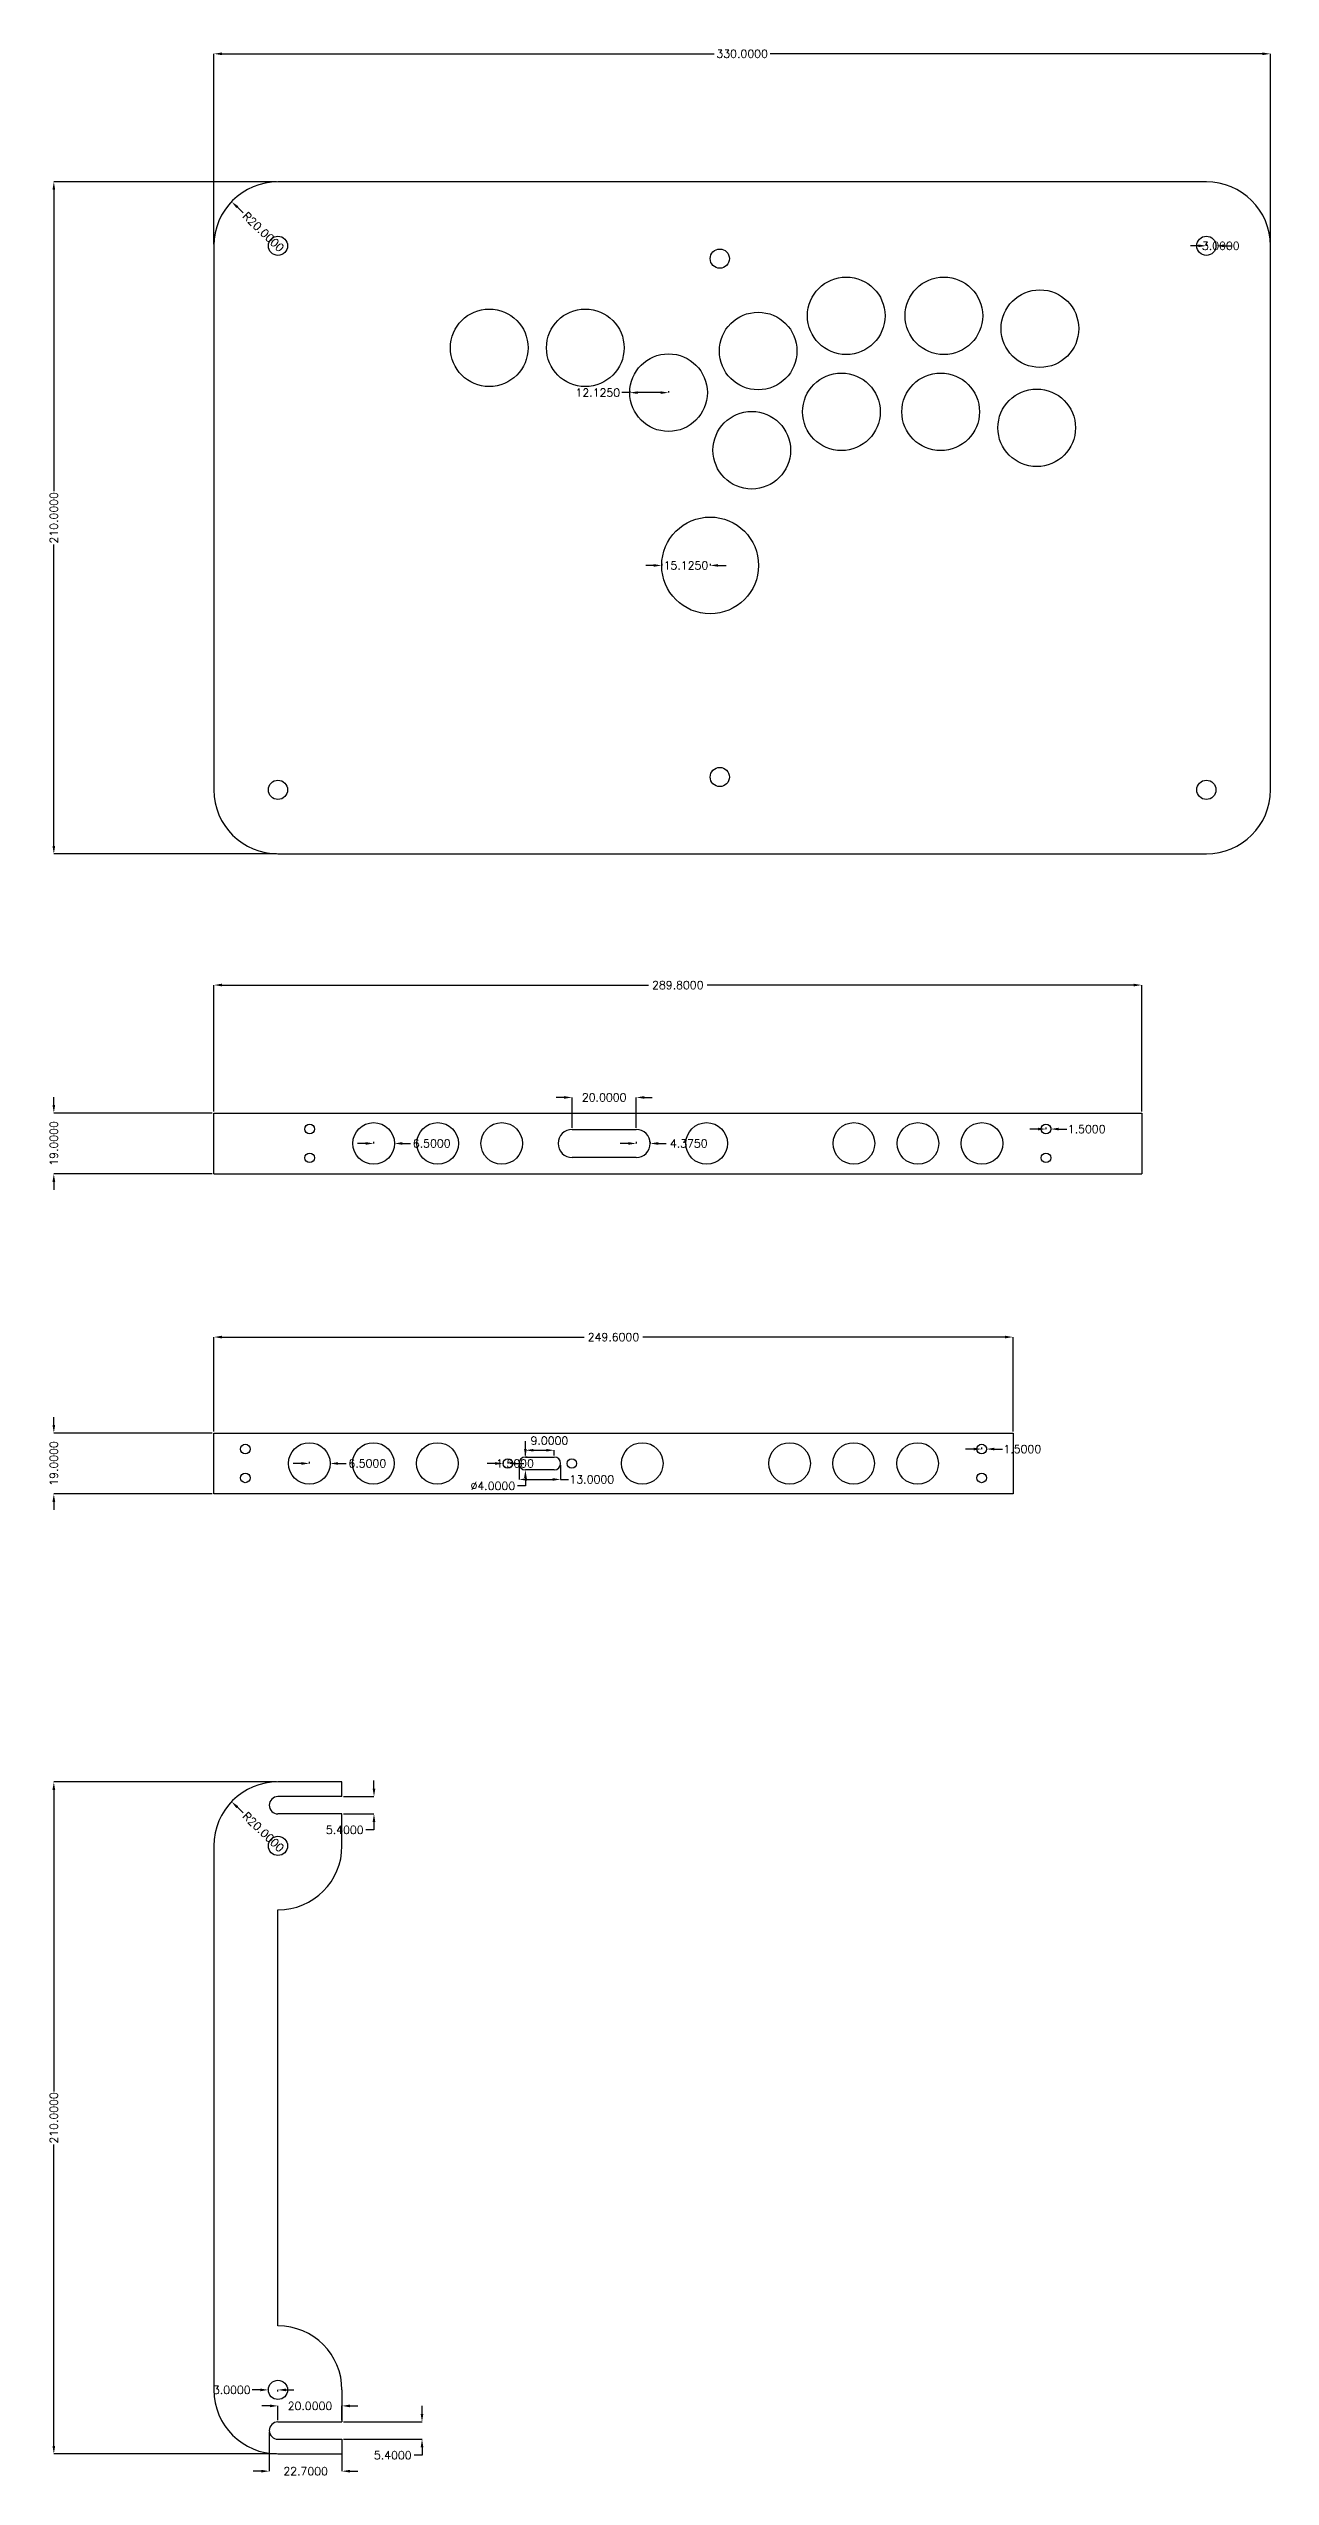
# Model space of a CAD drawing. Header units: millimetres. Extents: x -52 to 330, y -700 to 752.
# Drawn here: x -52 to 330, y -7 to 752 of the extents above; entities that cross this region are included whole.
import ezdxf

# ---------------------------------------------------------------- set-up
doc = ezdxf.new("R2010")
doc.units = ezdxf.units.MM
doc.layers.add('DIMENSION', color=3, linetype='Continuous', lineweight=25)
doc.styles.get("Standard").update_dxf_attribs({"font": 'txt.shx'})
doc.dimstyles.get("Standard").update_dxf_attribs({"dimscale": 100, "dimtxt": 2.5, "dimasz": 2.5, "dimexe": 0, "dimexo": 0.5, "dimgap": 1, "dimtad": 0, "dimtoh": 1, "dimdec": 4, "dimzin": 0, "dimdsep": 46, "dimtxsty": 'Standard', "dimcen": 2.5, "dimadec": 0, "dimazin": 0, "dimtfac": 1, "dimtdec": 4, "dimtofl": 0, "dimtmove": 0, "dimatfit": 3, "dimfxl": 1, "dimtolj": 1, "dimtzin": 0, "dimarcsym": 0})

# ---------------------------------------------------------------- blocks, each defined once
blk = doc.blocks.new('*D137')
at = {"layer": 'Defpoints', "color": 0}
for p in [(0, 419), (-50, 400), (0, 400)]:
    blk.add_point(p, dxfattribs=at)
at = {"layer": 'DIMENSION', "color": 0, "lineweight": -2}
for p, q in [((-50, 421.5), (-50, 424)), ((-0.5, 419), (-50, 419)), ((-0.5, 400), (-50, 400)), ((-50, 397.5), (-50, 395))]:
    blk.add_line(p, q, dxfattribs=at)
at = {"layer": 'DIMENSION', "color": 0}
for points in [[(-50.42, 421.5), (-49.58, 421.5), (-50, 419)], [(-49.58, 397.5), (-50.42, 397.5), (-50, 400)]]:
    blk.add_solid(points, dxfattribs=at)
at = {"layer": 'DIMENSION', "color": 0, "insert": (-50, 409.5), "char_height": 2.5, "attachment_point": 5, "rotation": 90}
blk.add_mtext('\\A1;19.0000', dxfattribs=at)
blk = doc.blocks.new('*D144')
at = {"layer": 'Defpoints', "color": 0}
for p in [(249.6, 349), (0, 319), (249.6, 319)]:
    blk.add_point(p, dxfattribs=at)
at = {"layer": 'DIMENSION', "color": 0, "lineweight": -2}
for p, q in [((0, 319.5), (0, 349)), ((2.5, 349), (115.67, 349)), ((247.1, 349), (133.93, 349)), ((249.6, 319.5), (249.6, 349))]:
    blk.add_line(p, q, dxfattribs=at)
at = {"layer": 'DIMENSION', "color": 0}
for points in [[(2.5, 349.42), (2.5, 348.58), (0, 349)], [(247.1, 348.58), (247.1, 349.42), (249.6, 349)]]:
    blk.add_solid(points, dxfattribs=at)
at = {"layer": 'DIMENSION', "color": 0, "insert": (124.8, 349), "char_height": 2.5, "attachment_point": 5}
blk.add_mtext('\\A1;249.6000', dxfattribs=at)
blk = doc.blocks.new('*D147')
at = {"layer": 'Defpoints', "color": 0}
for p in [(0, 319), (-50, 300), (0, 300)]:
    blk.add_point(p, dxfattribs=at)
at = {"layer": 'DIMENSION', "color": 0, "lineweight": -2}
for p, q in [((-50, 321.5), (-50, 324)), ((-0.5, 319), (-50, 319)), ((-0.5, 300), (-50, 300)), ((-50, 297.5), (-50, 295))]:
    blk.add_line(p, q, dxfattribs=at)
at = {"layer": 'DIMENSION', "color": 0}
for points in [[(-50.42, 321.5), (-49.58, 321.5), (-50, 319)], [(-49.58, 297.5), (-50.42, 297.5), (-50, 300)]]:
    blk.add_solid(points, dxfattribs=at)
at = {"layer": 'DIMENSION', "color": 0, "insert": (-50, 309.5), "char_height": 2.5, "attachment_point": 5, "rotation": 90}
blk.add_mtext('\\A1;19.0000', dxfattribs=at)
blk = doc.blocks.new('*D193')
at = {"layer": 'Defpoints', "color": 0}
for p in [(239.8, 314), (241.3, 314), (241.3, 314)]:
    blk.add_point(p, dxfattribs=at)
at = {"layer": 'DIMENSION', "color": 0, "lineweight": -2}
for p, q in [((237.3, 314), (234.8, 314)), ((239.8, 314.5), (239.8, 314)), ((241.3, 314.5), (241.3, 314)), ((243.8, 314), (246.3, 314))]:
    blk.add_line(p, q, dxfattribs=at)
at = {"layer": 'DIMENSION', "color": 0}
for points in [[(237.3, 313.58), (237.3, 314.42), (239.8, 314)], [(243.8, 314.42), (243.8, 313.58), (241.3, 314)]]:
    blk.add_solid(points, dxfattribs=at)
at = {"layer": 'DIMENSION', "color": 0, "insert": (252.51, 314), "char_height": 2.5, "attachment_point": 5}
blk.add_mtext('\\A1;1.5000', dxfattribs=at)
blk = doc.blocks.new('*D196')
at = {"layer": 'Defpoints', "color": 0}
for p in [(259.9, 414), (261.4, 414), (261.4, 414)]:
    blk.add_point(p, dxfattribs=at)
at = {"layer": 'DIMENSION', "color": 0, "lineweight": -2}
for p, q in [((257.4, 414), (254.9, 414)), ((259.9, 414.5), (259.9, 414)), ((261.4, 414.5), (261.4, 414)), ((263.9, 414), (266.4, 414))]:
    blk.add_line(p, q, dxfattribs=at)
at = {"layer": 'DIMENSION', "color": 0}
for points in [[(257.4, 413.58), (257.4, 414.42), (259.9, 414)], [(263.9, 414.42), (263.9, 413.58), (261.4, 414)]]:
    blk.add_solid(points, dxfattribs=at)
at = {"layer": 'DIMENSION', "color": 0, "insert": (272.61, 414), "char_height": 2.5, "attachment_point": 5}
blk.add_mtext('\\A1;1.5000', dxfattribs=at)
blk = doc.blocks.new('*D211')
at = {"layer": 'Defpoints', "color": 0}
for p in [(29.8, 309.5), (36.3, 309.5), (36.3, 309.5)]:
    blk.add_point(p, dxfattribs=at)
at = {"layer": 'DIMENSION', "color": 0, "lineweight": -2}
for p, q in [((27.3, 309.5), (24.8, 309.5)), ((29.8, 310), (29.8, 309.5)), ((36.3, 310), (36.3, 309.5)), ((38.8, 309.5), (41.3, 309.5))]:
    blk.add_line(p, q, dxfattribs=at)
at = {"layer": 'DIMENSION', "color": 0}
for points in [[(27.3, 309.08), (27.3, 309.92), (29.8, 309.5)], [(38.8, 309.92), (38.8, 309.08), (36.3, 309.5)]]:
    blk.add_solid(points, dxfattribs=at)
at = {"layer": 'DIMENSION', "color": 0, "insert": (47.92, 309.5), "char_height": 2.5, "attachment_point": 5}
blk.add_mtext('\\A1;6.5000', dxfattribs=at)
blk = doc.blocks.new('*D214')
at = {"layer": 'Defpoints', "color": 0}
for p in [(49.9, 409.5), (56.4, 409.5), (56.4, 409.5)]:
    blk.add_point(p, dxfattribs=at)
at = {"layer": 'DIMENSION', "color": 0, "lineweight": -2}
for p, q in [((49.9, 410), (49.9, 409.5)), ((56.4, 410), (56.4, 409.5)), ((47.4, 409.5), (44.9, 409.5)), ((58.9, 409.5), (61.4, 409.5))]:
    blk.add_line(p, q, dxfattribs=at)
at = {"layer": 'DIMENSION', "color": 0}
for points in [[(47.4, 409.08), (47.4, 409.92), (49.9, 409.5)], [(58.9, 409.92), (58.9, 409.08), (56.4, 409.5)]]:
    blk.add_solid(points, dxfattribs=at)
at = {"layer": 'DIMENSION', "color": 0, "insert": (68.03, 409.5), "char_height": 2.5, "attachment_point": 5}
blk.add_mtext('\\A1;6.5000', dxfattribs=at)
blk = doc.blocks.new('*D267')
at = {"layer": 'Defpoints', "color": 0}
for p in [(131.9, 409.5), (136.28, 409.5), (136.28, 409.5)]:
    blk.add_point(p, dxfattribs=at)
at = {"layer": 'DIMENSION', "color": 0, "lineweight": -2}
for p, q in [((131.9, 410), (131.9, 409.5)), ((136.28, 410), (136.28, 409.5)), ((129.4, 409.5), (126.9, 409.5)), ((138.78, 409.5), (141.28, 409.5))]:
    blk.add_line(p, q, dxfattribs=at)
at = {"layer": 'DIMENSION', "color": 0}
for points in [[(129.4, 409.08), (129.4, 409.92), (131.9, 409.5)], [(138.78, 409.92), (138.78, 409.08), (136.28, 409.5)]]:
    blk.add_solid(points, dxfattribs=at)
at = {"layer": 'DIMENSION', "color": 0, "insert": (148.32, 409.5), "char_height": 2.5, "attachment_point": 5}
blk.add_mtext('\\A1;4.3750', dxfattribs=at)
blk = doc.blocks.new('*D270')
at = {"layer": 'Defpoints', "color": 0}
for p in [(131.9, 423.88), (111.9, 413.88), (131.9, 413.88)]:
    blk.add_point(p, dxfattribs=at)
at = {"layer": 'DIMENSION', "color": 0, "lineweight": -2}
for p, q in [((109.4, 423.88), (106.9, 423.88)), ((111.9, 414.38), (111.9, 423.88)), ((131.9, 414.38), (131.9, 423.88)), ((134.4, 423.88), (136.9, 423.88))]:
    blk.add_line(p, q, dxfattribs=at)
at = {"layer": 'DIMENSION', "color": 0}
for points in [[(109.4, 423.46), (109.4, 424.29), (111.9, 423.88)], [(134.4, 424.29), (134.4, 423.46), (131.9, 423.88)]]:
    blk.add_solid(points, dxfattribs=at)
at = {"layer": 'DIMENSION', "color": 0, "insert": (121.9, 423.88), "char_height": 2.5, "attachment_point": 5}
blk.add_mtext('\\A1;20.0000', dxfattribs=at)
blk = doc.blocks.new('*D277')
at = {"layer": 'Defpoints', "color": 0}
for p in [(289.8, 459), (0, 419), (289.8, 419)]:
    blk.add_point(p, dxfattribs=at)
at = {"layer": 'DIMENSION', "color": 0, "lineweight": -2}
for p, q in [((0, 419.5), (0, 459)), ((2.5, 459), (135.78, 459)), ((287.3, 459), (154.03, 459)), ((289.8, 419.5), (289.8, 459))]:
    blk.add_line(p, q, dxfattribs=at)
at = {"layer": 'DIMENSION', "color": 0}
for points in [[(2.5, 459.42), (2.5, 458.58), (0, 459)], [(287.3, 458.58), (287.3, 459.42), (289.8, 459)]]:
    blk.add_solid(points, dxfattribs=at)
at = {"layer": 'DIMENSION', "color": 0, "insert": (144.9, 459), "char_height": 2.5, "attachment_point": 5}
blk.add_mtext('\\A1;289.8000', dxfattribs=at)
blk = doc.blocks.new('*D317')
at = {"layer": 'Defpoints', "color": 0}
for p in [(20, 210), (-50, 0), (20, 0)]:
    blk.add_point(p, dxfattribs=at)
at = {"layer": 'DIMENSION', "color": 0, "lineweight": -2}
for p, q in [((19.5, 210), (-50, 210)), ((-50, 207.5), (-50, 113.29)), ((-50, 2.5), (-50, 96.71)), ((19.5, 0), (-50, 0))]:
    blk.add_line(p, q, dxfattribs=at)
at = {"layer": 'DIMENSION', "color": 0}
for points in [[(-49.58, 207.5), (-50.42, 207.5), (-50, 210)], [(-50.42, 2.5), (-49.58, 2.5), (-50, 0)]]:
    blk.add_solid(points, dxfattribs=at)
at = {"layer": 'DIMENSION', "color": 0, "insert": (-50, 105), "char_height": 2.5, "attachment_point": 5, "rotation": 90}
blk.add_mtext('\\A1;210.0000', dxfattribs=at)
blk = doc.blocks.new('*D318')
at = {"layer": 'Defpoints', "color": 0}
for p in [(5.52, 203.8), (20, 190)]:
    blk.add_point(p, dxfattribs=at)
at = {"layer": 'DIMENSION', "color": 0, "lineweight": -2}
blk.add_line((7.33, 202.07), (9.14, 200.35), dxfattribs=at)
at = {"layer": 'DIMENSION', "color": 0}
blk.add_solid([(7.62, 202.38), (7.04, 201.77), (5.52, 203.8)], dxfattribs=at)
at = {"layer": 'DIMENSION', "color": 0, "insert": (15.45, 194.34), "char_height": 2.5, "attachment_point": 5, "rotation": 316.37583}
blk.add_mtext('\\A1;R20.0000', dxfattribs=at)
blk = doc.blocks.new('_NONE')
blk = doc.blocks.new('*D324')
at = {"layer": 'Defpoints', "color": 0}
for p in [(17, 20), (17, 20), (20, 20)]:
    blk.add_point(p, dxfattribs=at)
at = {"layer": 'DIMENSION', "color": 0, "lineweight": -2}
for p, q in [((14.5, 20), (12, 20)), ((17, 19.5), (17, 20)), ((20, 19.5), (20, 20)), ((22.5, 20), (25, 20))]:
    blk.add_line(p, q, dxfattribs=at)
at = {"layer": 'DIMENSION', "color": 0}
for points in [[(14.5, 19.58), (14.5, 20.42), (17, 20)], [(22.5, 20.42), (22.5, 19.58), (20, 20)]]:
    blk.add_solid(points, dxfattribs=at)
at = {"layer": 'DIMENSION', "color": 0, "insert": (5.58, 20), "char_height": 2.5, "attachment_point": 5}
blk.add_mtext('\\A1;3.0000', dxfattribs=at)
blk = doc.blocks.new('*D379')
at = {"layer": 'Defpoints', "color": 0}
for p in [(97.3, 311.5), (106.3, 313.63), (106.3, 311.5)]:
    blk.add_point(p, dxfattribs=at)
at = {"layer": 'DIMENSION', "color": 0, "lineweight": -2}
for p, q in [((97.3, 312), (97.3, 313.63)), ((99.8, 313.63), (103.8, 313.63)), ((106.3, 312), (106.3, 313.63))]:
    blk.add_line(p, q, dxfattribs=at)
at = {"layer": 'DIMENSION', "color": 0}
for points in [[(99.8, 314.05), (99.8, 313.21), (97.3, 313.63)], [(103.8, 313.21), (103.8, 314.05), (106.3, 313.63)]]:
    blk.add_solid(points, dxfattribs=at)
at = {"layer": 'DIMENSION', "color": 0, "insert": (104.8, 316.63), "char_height": 2.5, "attachment_point": 5}
blk.add_mtext('\\A1;9.0000', dxfattribs=at)
blk = doc.blocks.new('*D382')
at = {"layer": 'Defpoints', "color": 0}
for p in [(95.3, 309.5), (108.3, 309.5), (108.3, 304.5)]:
    blk.add_point(p, dxfattribs=at)
at = {"layer": 'DIMENSION', "color": 0, "lineweight": -2}
for p, q in [((95.3, 309), (95.3, 304.5)), ((97.8, 304.5), (105.8, 304.5)), ((108.3, 309), (108.3, 304.5)), ((108.3, 304.5), (110.8, 304.5))]:
    blk.add_line(p, q, dxfattribs=at)
at = {"layer": 'DIMENSION', "color": 0}
for points in [[(97.8, 304.92), (97.8, 304.08), (95.3, 304.5)], [(105.8, 304.08), (105.8, 304.92), (108.3, 304.5)]]:
    blk.add_solid(points, dxfattribs=at)
at = {"layer": 'DIMENSION', "color": 0, "insert": (118.05, 304.5), "char_height": 2.5, "attachment_point": 5}
blk.add_mtext('\\A1;13.0000', dxfattribs=at)
blk = doc.blocks.new('*D403')
at = {"layer": 'Defpoints', "color": 0}
for p in [(97.3, 311.5), (97.3, 307.5), (97.3, 307.5)]:
    blk.add_point(p, dxfattribs=at)
at = {"layer": 'DIMENSION', "color": 0, "lineweight": -2}
for p, q in [((97.3, 314), (97.3, 316.5)), ((97.8, 311.5), (97.3, 311.5)), ((97.8, 307.5), (97.3, 307.5)), ((97.3, 305), (97.3, 302.5)), ((97.3, 302.5), (94.8, 302.5))]:
    blk.add_line(p, q, dxfattribs=at)
at = {"layer": 'DIMENSION', "color": 0}
for points in [[(96.88, 314), (97.72, 314), (97.3, 311.5)], [(97.72, 305), (96.88, 305), (97.3, 307.5)]]:
    blk.add_solid(points, dxfattribs=at)
at = {"layer": 'DIMENSION', "color": 0, "insert": (87.13, 302.5), "char_height": 2.5, "attachment_point": 5}
blk.add_mtext('\\A1;{\\Q0;%%C}4.0000', dxfattribs=at)
blk = doc.blocks.new('*D406')
at = {"layer": 'Defpoints', "color": 0}
for p in [(90.3, 309.5), (90.3, 309.5), (91.8, 309.5)]:
    blk.add_point(p, dxfattribs=at)
at = {"layer": 'DIMENSION', "color": 0, "lineweight": -2}
for p, q in [((87.8, 309.5), (85.3, 309.5)), ((90.3, 310), (90.3, 309.5)), ((91.8, 310), (91.8, 309.5)), ((94.3, 309.5), (96.8, 309.5))]:
    blk.add_line(p, q, dxfattribs=at)
at = {"layer": 'DIMENSION', "color": 0}
for points in [[(87.8, 309.08), (87.8, 309.92), (90.3, 309.5)], [(94.3, 309.92), (94.3, 309.08), (91.8, 309.5)]]:
    blk.add_solid(points, dxfattribs=at)
at = {"layer": 'DIMENSION', "color": 0, "insert": (94.05, 309.5), "char_height": 2.5, "attachment_point": 5}
blk.add_mtext('\\A1;1.5000', dxfattribs=at)
blk = doc.blocks.new('*D409')
at = {"layer": 'Defpoints', "color": 0}
for p in [(40, 205.4), (40, 200), (50, 200)]:
    blk.add_point(p, dxfattribs=at)
at = {"layer": 'DIMENSION', "color": 0, "lineweight": -2}
for p, q in [((40.5, 205.4), (50, 205.4)), ((50, 207.9), (50, 210.4)), ((40.5, 200), (50, 200)), ((50, 197.5), (50, 195)), ((50, 195), (47.5, 195))]:
    blk.add_line(p, q, dxfattribs=at)
at = {"layer": 'DIMENSION', "color": 0}
for points in [[(49.58, 207.9), (50.42, 207.9), (50, 205.4)], [(50.42, 197.5), (49.58, 197.5), (50, 200)]]:
    blk.add_solid(points, dxfattribs=at)
at = {"layer": 'DIMENSION', "color": 0, "insert": (40.87, 195), "char_height": 2.5, "attachment_point": 5}
blk.add_mtext('\\A1;5.4000', dxfattribs=at)
blk = doc.blocks.new('*D414')
at = {"layer": 'Defpoints', "color": 0}
for p in [(40, 10), (40, 4.6), (65, 4.6)]:
    blk.add_point(p, dxfattribs=at)
at = {"layer": 'DIMENSION', "color": 0, "lineweight": -2}
for p, q in [((40.5, 10), (65, 10)), ((65, 12.5), (65, 15)), ((40.5, 4.6), (65, 4.6)), ((65, 2.1), (65, -0.4)), ((65, -0.4), (62.5, -0.4))]:
    blk.add_line(p, q, dxfattribs=at)
at = {"layer": 'DIMENSION', "color": 0}
for points in [[(64.58, 12.5), (65.42, 12.5), (65, 10)], [(65.42, 2.1), (64.58, 2.1), (65, 4.6)]]:
    blk.add_solid(points, dxfattribs=at)
at = {"layer": 'DIMENSION', "color": 0, "insert": (55.87, -0.4), "char_height": 2.5, "attachment_point": 5}
blk.add_mtext('\\A1;5.4000', dxfattribs=at)
blk = doc.blocks.new('*D417')
at = {"layer": 'Defpoints', "color": 0}
for p in [(17.3, 7.3), (40, 4.6), (40, -5.4)]:
    blk.add_point(p, dxfattribs=at)
at = {"layer": 'DIMENSION', "color": 0, "lineweight": -2}
for p, q in [((17.3, 6.8), (17.3, -5.4)), ((40, 4.1), (40, -5.4)), ((14.8, -5.4), (12.3, -5.4)), ((42.5, -5.4), (45, -5.4))]:
    blk.add_line(p, q, dxfattribs=at)
at = {"layer": 'DIMENSION', "color": 0}
for points in [[(14.8, -5.82), (14.8, -4.98), (17.3, -5.4)], [(42.5, -4.98), (42.5, -5.82), (40, -5.4)]]:
    blk.add_solid(points, dxfattribs=at)
at = {"layer": 'DIMENSION', "color": 0, "insert": (28.65, -5.4), "char_height": 2.5, "attachment_point": 5}
blk.add_mtext('\\A1;22.7000', dxfattribs=at)
blk = doc.blocks.new('*D421')
at = {"layer": 'Defpoints', "color": 0}
for p in [(20, 10), (40, 15), (40, 10)]:
    blk.add_point(p, dxfattribs=at)
at = {"layer": 'DIMENSION', "color": 0, "lineweight": -2}
for p, q in [((17.5, 15), (15, 15)), ((20, 10.5), (20, 15)), ((40, 10.5), (40, 15)), ((42.5, 15), (45, 15))]:
    blk.add_line(p, q, dxfattribs=at)
at = {"layer": 'DIMENSION', "color": 0}
for points in [[(17.5, 14.58), (17.5, 15.42), (20, 15)], [(42.5, 15.42), (42.5, 14.58), (40, 15)]]:
    blk.add_solid(points, dxfattribs=at)
at = {"layer": 'DIMENSION', "color": 0, "insert": (30, 15), "char_height": 2.5, "attachment_point": 5}
blk.add_mtext('\\A1;20.0000', dxfattribs=at)
blk = doc.blocks.new('*D422')
at = {"layer": 'Defpoints', "color": 0}
for p in [(20, 710), (-50, 500), (20, 500)]:
    blk.add_point(p, dxfattribs=at)
at = {"layer": 'DIMENSION', "color": 0, "lineweight": -2}
for p, q in [((19.5, 710), (-50, 710)), ((-50, 707.5), (-50, 613.29)), ((-50, 502.5), (-50, 596.71)), ((19.5, 500), (-50, 500))]:
    blk.add_line(p, q, dxfattribs=at)
at = {"layer": 'DIMENSION', "color": 0}
for points in [[(-49.58, 707.5), (-50.42, 707.5), (-50, 710)], [(-50.42, 502.5), (-49.58, 502.5), (-50, 500)]]:
    blk.add_solid(points, dxfattribs=at)
at = {"layer": 'DIMENSION', "color": 0, "insert": (-50, 605), "char_height": 2.5, "attachment_point": 5, "rotation": 90}
blk.add_mtext('\\A1;210.0000', dxfattribs=at)
blk = doc.blocks.new('*D423')
at = {"layer": 'Defpoints', "color": 0}
for p in [(330, 750), (0, 690), (330, 690)]:
    blk.add_point(p, dxfattribs=at)
at = {"layer": 'DIMENSION', "color": 0, "lineweight": -2}
for p, q in [((0, 690.5), (0, 750)), ((2.5, 750), (156.29, 750)), ((327.5, 750), (173.71, 750)), ((330, 690.5), (330, 750))]:
    blk.add_line(p, q, dxfattribs=at)
at = {"layer": 'DIMENSION', "color": 0}
for points in [[(2.5, 750.42), (2.5, 749.58), (0, 750)], [(327.5, 749.58), (327.5, 750.42), (330, 750)]]:
    blk.add_solid(points, dxfattribs=at)
at = {"layer": 'DIMENSION', "color": 0, "insert": (165, 750), "char_height": 2.5, "attachment_point": 5}
blk.add_mtext('\\A1;330.0000', dxfattribs=at)
blk = doc.blocks.new('*D424')
at = {"layer": 'Defpoints', "color": 0}
for p in [(5.52, 703.8), (20, 690)]:
    blk.add_point(p, dxfattribs=at)
at = {"layer": 'DIMENSION', "color": 0, "lineweight": -2}
blk.add_line((7.33, 702.07), (9.14, 700.35), dxfattribs=at)
at = {"layer": 'DIMENSION', "color": 0}
blk.add_solid([(7.62, 702.38), (7.04, 701.77), (5.52, 703.8)], dxfattribs=at)
at = {"layer": 'DIMENSION', "color": 0, "insert": (15.45, 694.34), "char_height": 2.5, "attachment_point": 5, "rotation": 316.37583}
blk.add_mtext('\\A1;R20.0000', dxfattribs=at)
blk = doc.blocks.new('*D425')
at = {"layer": 'Defpoints', "color": 0}
for p in [(310, 690), (313, 690), (313, 690)]:
    blk.add_point(p, dxfattribs=at)
at = {"layer": 'DIMENSION', "color": 0, "lineweight": -2}
for p, q in [((310, 690.5), (310, 690)), ((313, 690.5), (313, 690)), ((307.5, 690), (305, 690)), ((315.5, 690), (318, 690))]:
    blk.add_line(p, q, dxfattribs=at)
at = {"layer": 'DIMENSION', "color": 0}
for points in [[(307.5, 689.58), (307.5, 690.42), (310, 690)], [(315.5, 690.42), (315.5, 689.58), (313, 690)]]:
    blk.add_solid(points, dxfattribs=at)
at = {"layer": 'DIMENSION', "color": 0, "insert": (314.5, 690), "char_height": 2.5, "attachment_point": 5}
blk.add_mtext('\\A1;3.0000', dxfattribs=at)
blk = doc.blocks.new('*D426')
at = {"layer": 'Defpoints', "color": 0}
for p in [(129.88, 644.12), (129.88, 644.12), (142, 644.12)]:
    blk.add_point(p, dxfattribs=at)
at = {"layer": 'DIMENSION', "color": 0, "lineweight": -2}
for p, q in [((129.88, 644.12), (127.38, 644.12)), ((129.88, 644.62), (129.88, 644.12)), ((139.5, 644.12), (132.38, 644.12)), ((142, 644.62), (142, 644.12))]:
    blk.add_line(p, q, dxfattribs=at)
at = {"layer": 'DIMENSION', "color": 0}
for points in [[(132.38, 644.54), (132.38, 643.71), (129.88, 644.12)], [(139.5, 643.71), (139.5, 644.54), (142, 644.12)]]:
    blk.add_solid(points, dxfattribs=at)
at = {"layer": 'DIMENSION', "color": 0, "insert": (119.92, 644.12), "char_height": 2.5, "attachment_point": 5}
blk.add_mtext('\\A1;12.1250', dxfattribs=at)
blk = doc.blocks.new('*D427')
at = {"layer": 'Defpoints', "color": 0}
for p in [(139.88, 590.12), (139.88, 590.12), (155, 590.12)]:
    blk.add_point(p, dxfattribs=at)
at = {"layer": 'DIMENSION', "color": 0, "lineweight": -2}
for p, q in [((137.38, 590.12), (134.88, 590.12)), ((139.88, 590.62), (139.88, 590.12)), ((155, 590.62), (155, 590.12)), ((157.5, 590.12), (160, 590.12))]:
    blk.add_line(p, q, dxfattribs=at)
at = {"layer": 'DIMENSION', "color": 0}
for points in [[(137.38, 589.71), (137.38, 590.54), (139.88, 590.12)], [(157.5, 590.54), (157.5, 589.71), (155, 590.12)]]:
    blk.add_solid(points, dxfattribs=at)
at = {"layer": 'DIMENSION', "color": 0, "insert": (147.44, 590.12), "char_height": 2.5, "attachment_point": 5}
blk.add_mtext('\\A1;15.1250', dxfattribs=at)

msp = doc.modelspace()

# ---------------------------------------------------------------- linework, layer by layer
for p, q in [((310, 710), (20, 710)), ((0, 690), (0, 520)), ((330, 520), (330, 690)), ((20, 500), (310, 500)), ((0, 400), (0, 419)), ((0, 419), (289.8, 419)), ((289.8, 419), (289.8, 400)), ((111.9, 413.875), (131.9, 413.875)), ((131.9, 405.125), (111.9, 405.125)), ((0, 400), (289.8, 400)), ((0, 300), (0, 319)), ((0, 319), (249.6, 319)), ((249.6, 319), (249.6, 300)), ((97.3, 311.5), (106.3, 311.5)), ((106.3, 307.5), (97.3, 307.5)), ((249.6, 300), (0, 300)), ((39.99997, 209.99995), (19.99997, 209.99995)), ((39.99997, 205.39995), (20, 205.39995)), ((39.99997, 205.39995), (39.99997, 209.99995)), ((39.99997, 199.99995), (20, 199.99995)), ((39.99997, 189.99995), (39.99997, 199.99995)), ((-0.00003, 189.99995), (-0.00003, 19.99995)), ((19.99997, 39.99995), (19.99997, 169.99995)), ((39.99997, 19.99995), (39.99997, 9.99995)), ((20, 9.99995), (39.99997, 9.99995)), ((20, 4.59995), (39.99997, 4.59995)), ((39.99997, 4.59995), (39.99997, -0.00005)), ((19.99997, -0.00005), (39.99997, -0.00005))]:
    msp.add_line(p, q)
for centre, radius in [((20, 690), 3), ((310, 690), 3), ((158, 686), 3), ((197.5, 668.125), 12.125), ((228, 668.125), 12.125), ((258, 664.125), 12.125), ((86, 658.125), 12.125), ((116, 658.125), 12.125), ((170, 657.125), 12.125), ((142, 644.125), 12.125), ((196, 638.125), 12.125), ((227, 638.125), 12.125), ((257, 633.125), 12.125), ((168, 626.125), 12.125), ((155, 590.125), 15.125), ((158, 524), 3), ((20, 520), 3), ((310, 520), 3), ((29.9, 414), 1.5), ((49.9, 409.5), 6.5), ((69.9, 409.5), 6.5), ((89.9, 409.5), 6.5), ((153.9, 409.5), 6.5), ((199.9, 409.5), 6.5), ((219.9, 409.5), 6.5), ((239.9, 409.5), 6.5), ((259.9, 414), 1.5), ((29.9, 405), 1.5), ((259.9, 405), 1.5), ((9.8, 314), 1.5), ((29.8, 309.5), 6.5), ((49.8, 309.5), 6.5), ((69.8, 309.5), 6.5), ((133.8, 309.5), 6.5), ((179.8, 309.5), 6.5), ((199.8, 309.5), 6.5), ((219.8, 309.5), 6.5), ((239.8, 314), 1.5), ((9.8, 305), 1.5), ((91.8, 309.5), 1.5), ((111.8, 309.5), 1.5), ((239.8, 305), 1.5), ((19.99997, 189.99995), 3), ((19.99997, 19.99995), 3)]:
    msp.add_circle(centre, radius)
for centre, radius, start, end in [((20, 690), 20, 90, 180), ((310, 690), 20, 0, 90), ((20, 520), 20, 180, 270), ((310, 520), 20, 270, 0), ((111.9, 409.5), 4.375, 90, 270), ((131.9, 409.5), 4.375, 270, 90), ((97.3, 309.5), 2, 90, 270), ((106.3, 309.5), 2, 270, 90), ((19.99997, 189.99995), 20, 90, 180), ((20, 202.69995), 2.7, 90, 270), ((19.99997, 189.99995), 20, 270, 0), ((19.99997, 19.99995), 20, 0, 90), ((19.99997, 19.99995), 20, 180, 270), ((20, 7.29995), 2.7, 90, 270)]:
    msp.add_arc(centre, radius, start, end)

# ---------------------------------------------------------------- dimensions: what is measured, and where the dimension line sits
at = {"layer": 'DIMENSION'}
for base, p1, p2, override, picture, middle in [((330, 750), (0, 690), (330, 690), {"dimscale": 1, "dimlfac": 1, "dimtxsty": 'Standard', "dimsah": 1, "dimtmove": 1, "dimtolj": 1}, '*D423', (165, 750)), ((313, 690), (310, 690), (313, 690), {"dimscale": 1, "dimlfac": 1, "dimtxsty": 'Standard', "dimsah": 1, "dimtmove": 1, "dimtolj": 1}, '*D425', (314.5, 690)), ((129.875, 644.125), (142, 644.125), (129.875, 644.125), {"dimscale": 1, "dimlfac": 1, "dimtxsty": 'Standard', "dimsah": 1, "dimtolj": 1}, '*D426', (119.91667, 644.125)), ((139.875, 590.125), (155, 590.125), (139.875, 590.125), {"dimscale": 1, "dimlfac": 1, "dimtxsty": 'Standard', "dimsah": 1, "dimtolj": 1}, '*D427', (147.4375, 590.125)), ((289.8, 459), (0, 419), (289.8, 419), {"dimscale": 1, "dimlfac": 1, "dimtxsty": 'Standard', "dimsah": 1, "dimtolj": 1}, '*D277', (144.9, 459)), ((131.9, 423.875), (111.9, 413.875), (131.9, 413.875), {"dimscale": 1, "dimlfac": 1, "dimtxsty": 'Standard', "dimsah": 1, "dimtolj": 1}, '*D270', (121.9, 423.875)), ((56.4, 409.5), (49.9, 409.5), (56.4, 409.5), {"dimscale": 1, "dimlfac": 1, "dimtxsty": 'Standard', "dimsah": 1, "dimtolj": 1}, '*D214', (68.025, 409.5)), ((136.275, 409.5), (131.9, 409.5), (136.275, 409.5), {"dimscale": 1, "dimlfac": 1, "dimtxsty": 'Standard', "dimsah": 1, "dimtolj": 1}, '*D267', (148.31667, 409.5)), ((261.4, 414), (259.9, 414), (261.4, 414), {"dimscale": 1, "dimlfac": 1, "dimtxsty": 'Standard', "dimsah": 1, "dimtolj": 1}, '*D196', (272.60833, 414)), ((249.6, 349), (0, 319), (249.6, 319), {"dimscale": 1, "dimlfac": 1, "dimtxsty": 'Standard', "dimsah": 1, "dimtolj": 1}, '*D144', (124.8, 349)), ((36.3, 309.5), (29.8, 309.5), (36.3, 309.5), {"dimscale": 1, "dimlfac": 1, "dimtxsty": 'Standard', "dimsah": 1, "dimtolj": 1}, '*D211', (47.925, 309.5)), ((90.3, 309.5), (91.8, 309.5), (90.3, 309.5), {"dimscale": 1, "dimlfac": 1, "dimtxsty": 'Standard', "dimsah": 1, "dimtmove": 1, "dimtolj": 1}, '*D406', (94.05, 309.5)), ((106.3, 313.63123), (97.3, 311.5), (106.3, 311.5), {"dimscale": 1, "dimlfac": 1, "dimtxsty": 'Standard', "dimsah": 1, "dimtmove": 1, "dimtolj": 1}, '*D379', (104.8, 316.63123)), ((241.3, 314), (239.8, 314), (241.3, 314), {"dimscale": 1, "dimlfac": 1, "dimtxsty": 'Standard', "dimsah": 1, "dimtolj": 1}, '*D193', (252.50833, 314)), ((108.3, 304.5), (95.3, 309.5), (108.3, 309.5), {"dimscale": 1, "dimlfac": 1, "dimtxsty": 'Standard', "dimsah": 1, "dimtolj": 1}, '*D382', (118.05, 304.5)), ((39.99997, 14.99995), (20, 9.99995), (39.99997, 9.99995), {"dimscale": 1, "dimlfac": 1, "dimtxsty": 'Standard', "dimsah": 1, "dimtolj": 1}, '*D421', (29.99998, 14.99995)), ((39.99997, -5.40005), (17.3, 7.29995), (39.99997, 4.59995), {"dimscale": 1, "dimlfac": 1, "dimtxsty": 'Standard', "dimsah": 1, "dimtmove": 1, "dimtolj": 1}, '*D417', (28.64998, -5.40005))]:
    dim = msp.add_linear_dim(base=base, p1=p1, p2=p2, dimstyle='Standard', override=override, dxfattribs=at)
    dim.commit()
    dim.dimension.update_dxf_attribs({"geometry": picture, "text_midpoint": middle})
for base, p1, p2, angle, picture, middle in [((-50, 500), (20, 710), (20, 500), 90, '*D422', (-50, 605)), ((-50, 400), (0, 419), (0, 400), 270, '*D137', (-50, 409.5)), ((-50, 300), (0, 319), (0, 300), 270, '*D147', (-50, 309.5)), ((-50.00003, -0.00005), (19.99997, 209.99995), (19.99997, -0.00005), 90, '*D317', (-50.00003, 104.99995)), ((49.99997, 199.99995), (39.99997, 205.39995), (39.99997, 199.99995), 270, '*D409', (40.87497, 194.99995)), ((16.99997, 19.99995), (19.99997, 19.99995), (16.99997, 19.99995), 180, '*D324', (5.5833, 19.99995)), ((64.99997, 4.59995), (39.99997, 9.99995), (39.99997, 4.59995), 270, '*D414', (55.87497, -0.40005))]:
    dim = msp.add_linear_dim(base=base, p1=p1, p2=p2, angle=angle, dimstyle='Standard', override={"dimscale": 1, "dimlfac": 1, "dimtxsty": 'Standard', "dimsah": 1, "dimtolj": 1}, dxfattribs=at)
    dim.commit()
    dim.dimension.update_dxf_attribs({"geometry": picture, "text_midpoint": middle})
for center, mpoint, picture, middle in [((20, 690), (5.52238, 703.7985), '*D424', (15.44558, 694.34078)), ((19.99997, 189.99995), (5.52235, 203.79845), '*D318', (15.44555, 194.34073))]:
    dim = msp.add_radius_dim(center=center, mpoint=mpoint, dimstyle='Standard', override={"dimscale": 1, "dimlfac": 1, "dimtxsty": 'Standard', "dimblk1": 'NONE', "dimsah": 1, "dimse1": 0, "dimtmove": 1, "dimtolj": 1}, dxfattribs=at)
    dim.commit()
    dim.dimension.update_dxf_attribs({"geometry": picture, "text_midpoint": middle, "dimtype": 164})
dim = msp.add_linear_dim(base=(97.3, 307.5), p1=(97.3, 311.5), p2=(97.3, 307.5), angle=270, text='{\\Q0;%%C}<>', dimstyle='Standard', override={"dimscale": 1, "dimlfac": 1, "dimtxsty": 'Standard', "dimsah": 1, "dimtolj": 1}, dxfattribs=at)
dim.commit()
dim.dimension.update_dxf_attribs({"geometry": '*D403', "text_midpoint": (87.13333, 302.5)})

doc.saveas('drawing.dxf')
